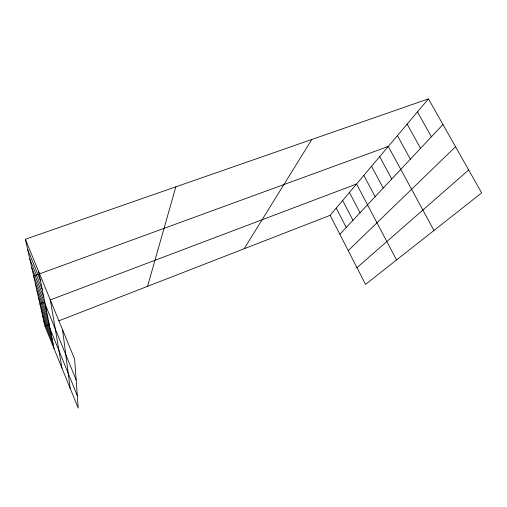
<?xml version="1.0" encoding="UTF-8"?>
<svg xmlns="http://www.w3.org/2000/svg" width="507" height="507" viewBox="0 0 507 507"><rect width="100%" height="100%" fill="white"/><g stroke="black" fill="none" stroke-linecap="round" stroke-linejoin="round"><path stroke-width="0.76" d="M147.556 286.322L175.847 186.836M244.14 248.76L311.811 139.488M330.114 215.323L428.453 98.865L481.65 192.894L365.534 284.402L330.114 215.323L58.894 320.804M339.829 234.266L442.953 124.488M348.22 250.635L455.527 146.726M356.96 267.677L468.683 169.978M428.453 98.865L25.35 239.247L74.637 359.14L78.211 408.135L44.952 326.229L49.356 324.518M44.99 301.912L39.907 303.832L77.298 395.637M50.073 299.986L356.548 184.022L396.537 259.971M417.451 111.901L431.381 136.801M407.127 124.126L420.544 148.348M397.425 135.61L410.359 159.185M433.973 230.47L388.292 146.428L33.633 276.004L76.158 379.99M379.68 156.631L391.74 179.009M371.542 166.264L383.21 188.091M363.842 175.384L375.136 196.678M349.418 192.464L360.033 212.763M342.656 200.474L352.948 220.304M336.23 208.079L346.224 227.459M27.663 249.501L40.528 280.853M29.799 258.988L42.208 289.256M31.783 267.804L43.76 297.058M35.357 283.66L46.562 311.083M36.973 290.822L47.823 317.407M38.481 297.533L49.008 323.333M41.282 309.942L51.188 334.29M42.575 315.69L52.202 339.354M43.798 321.108L53.153 344.133M25.35 239.247L44.952 326.229M38.716 271.765L54.053 348.645M50.358 300.068L61.93 368.038M62.57 329.772L70.143 388.261"/></g></svg>
